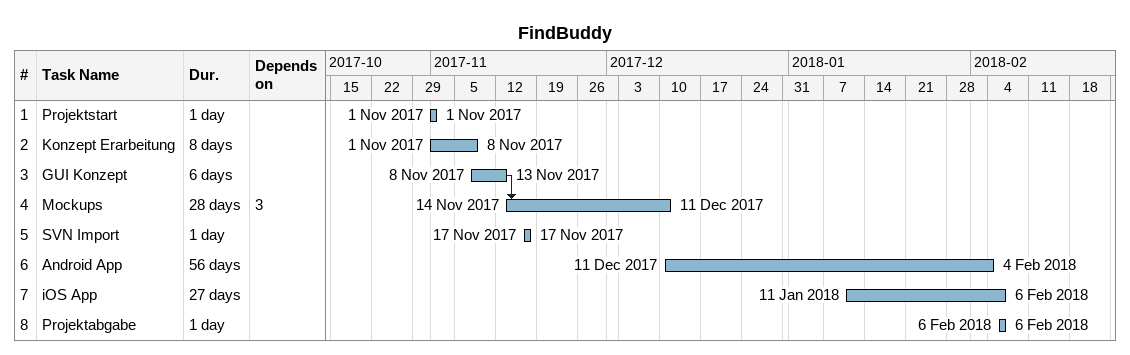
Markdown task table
FindBuddy

| ID | Task | Duration | Start | Finish | Predecessors |
|---|---|---|---|---|---|
| 1 | Projektstart | 1d | 2017-11-01 | 2017-11-01 |  |
| 2 | Konzept Erarbeitung | 8d | 2017-11-01 | 2017-11-08 |  |
| 3 | GUI Konzept | 6d | 2017-11-08 | 2017-11-13 |  |
| 4 | Mockups | 28d | 2017-11-14 | 2017-12-11 | 3 |
| 5 | SVN Import | 1d | 2017-11-17 | 2017-11-17 |  |
| 6 | Android App | 56d | 2017-12-11 | 2018-02-04 |  |
| 7 | iOS App | 27d | 2018-01-11 | 2018-02-06 |  |
| 8 | Projektabgabe | 1d | 2018-02-06 | 2018-02-06 |  |
